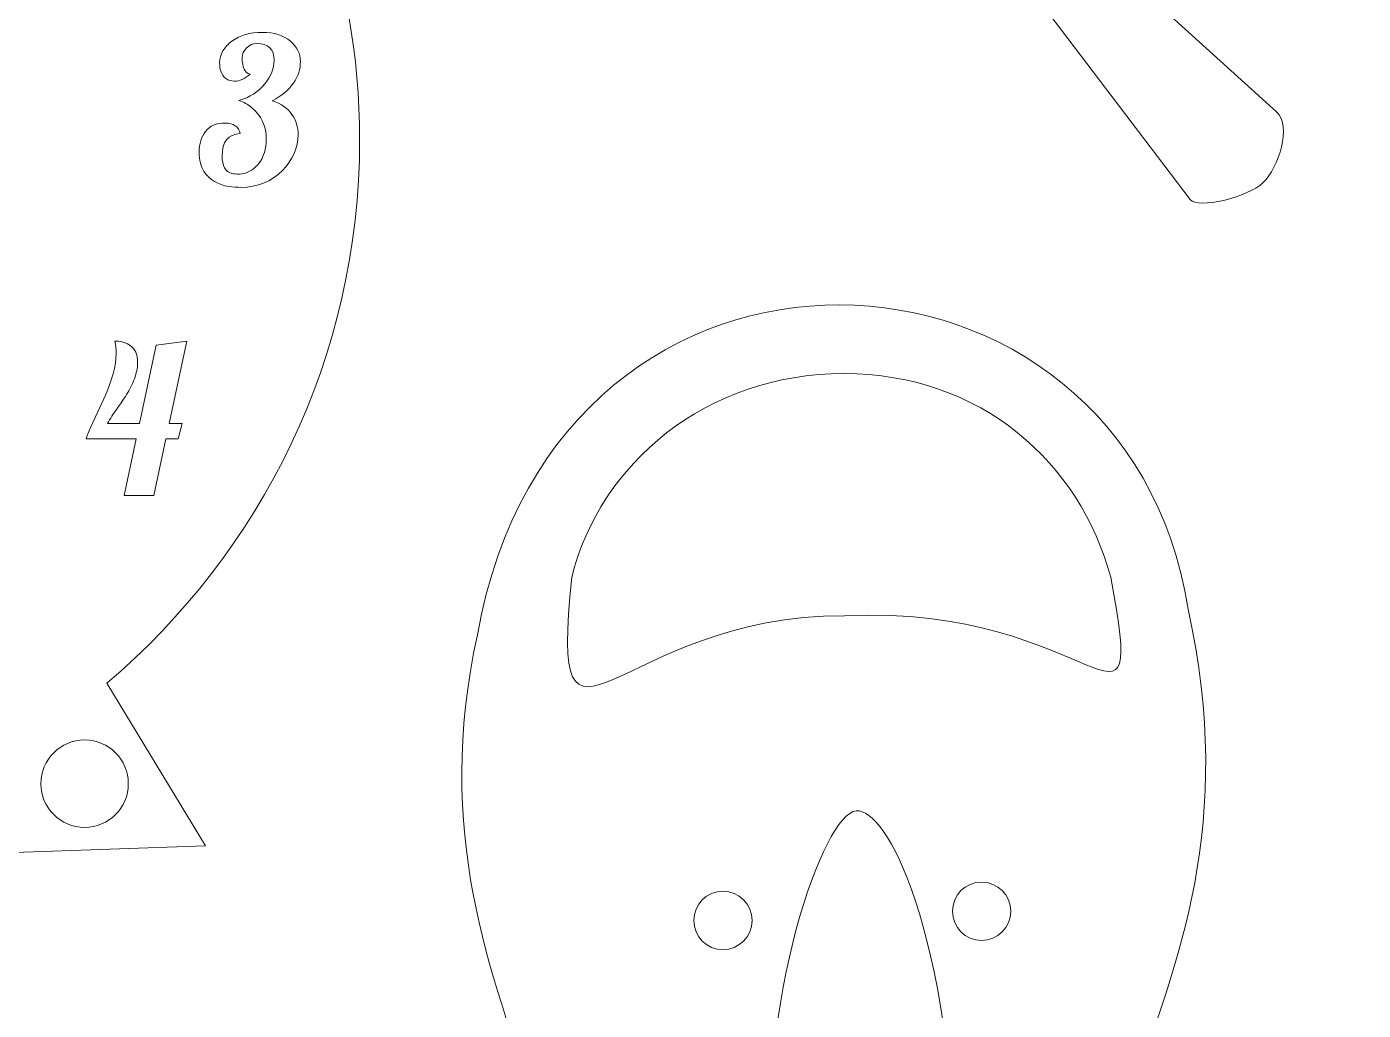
# Model space of a CAD drawing. Header units: centimetres. Extents: x -21.6 to 35.6, y -35.6 to 48.3.
# Drawn here: x -3.991 to 0.594, y 38.343 to 41.717 of the extents above; entities that cross this region are included whole.
import ezdxf

# ---------------------------------------------------------------- set-up
doc = ezdxf.new("R2010")
doc.units = ezdxf.units.CM
doc.header["$MEASUREMENT"] = 0
doc.layers.add('layer 1', color=7, linetype='Continuous')

msp = doc.modelspace()

# ---------------------------------------------------------------- linework, layer by layer
at = {"layer": 'layer 1', "color": 250, "lineweight": 9}
for points, knots in [([(-4.2878, 39.10147), (-4.60634, 38.95511), (-4.9615, 38.8734), (-5.33601, 38.8734), (-5.33601, 38.8734), (-5.63822, 38.8734), (-5.92784, 38.92662), (-6.19579, 39.02407), (-6.19579, 39.02407), (-6.19579, 39.02407), (-6.44726, 38.81673), (-6.44726, 38.81673), (-6.44726, 38.81673), (-6.44726, 38.81673), (-7.10286, 38.85142), (-7.10286, 38.85142), (-7.10286, 38.85142), (-7.10286, 38.85142), (-6.80204, 39.3451), (-6.80204, 39.3451), (-6.80204, 39.3451), (-7.42102, 39.79171), (-7.8231, 40.51387), (-7.8231, 41.32874), (-7.8231, 41.32874), (-7.8231, 41.88885), (-7.63312, 42.40516), (-7.31332, 42.81828), (-7.31332, 42.81828), (-7.63231, 42.7815), (-7.87423, 42.86239), (-7.90185, 43.05993), (-7.90185, 43.05993), (-7.93377, 43.2883), (-7.92235, 43.6366), (-7.70897, 43.87739), (-7.70897, 43.87739), (-7.82186, 43.88203), (-7.91201, 43.97731), (-7.91201, 44.09417), (-7.91201, 44.09417), (-7.91201, 44.21399), (-7.81724, 44.31113), (-7.70034, 44.31113), (-7.70034, 44.31113), (-7.58344, 44.31113), (-7.48867, 44.21399), (-7.48867, 44.09417), (-7.48867, 44.09417), (-7.48867, 44.07607), (-7.49084, 44.05848), (-7.49491, 44.04167), (-7.49491, 44.04167), (-7.24798, 44.17081), (-6.93498, 44.206), (-6.71491, 44.13278), (-6.71491, 44.13278), (-6.6961, 44.31031), (-6.66039, 44.46021), (-6.57004, 44.52914), (-6.57004, 44.52914), (-5.9595, 44.79169), (-4.91823, 44.77276), (-4.38948, 44.55295), (-4.38948, 44.55295), (-4.29169, 44.44989), (-4.24319, 44.32769), (-4.21613, 44.19809), (-4.21613, 44.19809), (-4.00068, 44.25974), (-3.70504, 44.28857), (-3.45952, 44.14723), (-3.45952, 44.14723), (-3.47771, 44.25875), (-3.40254, 44.36624), (-3.28807, 44.38977), (-3.28807, 44.38977), (-3.17071, 44.4139), (-3.05647, 44.34064), (-3.03293, 44.22613), (-3.03293, 44.22613), (-3.00938, 44.11163), (-3.08545, 43.99924), (-3.20281, 43.97511), (-3.20281, 43.97511), (-3.22054, 43.97146), (-3.23821, 43.97004), (-3.2555, 43.97065), (-3.2555, 43.97065), (-2.98279, 43.63661), (-2.89858, 43.10232), (-3.17406, 42.934), (-3.17406, 42.934), (-3.23774, 42.89509), (-3.31188, 42.87095), (-3.39166, 42.85992), (-3.39166, 42.85992), (-3.05199, 42.4401), (-2.84892, 41.90783), (-2.84892, 41.32874), (-2.84892, 41.32874), (-2.84892, 40.58334), (-3.18539, 39.91551), (-3.71653, 39.46522), (-3.71653, 39.46522), (-3.71653, 39.46522), (-3.37747, 38.90743), (-3.37747, 38.90743), (-3.37747, 38.90743), (-3.37747, 38.90743), (-4.03358, 38.88426), (-4.03358, 38.88426), (-4.03358, 38.88426), (-4.03358, 38.88426), (-4.2878, 39.10147), (-4.2878, 39.10147)], [0, 0, 0, 0, 0.0333333, 0.0333333, 0.0333333, 0.0333333, 0.0666667, 0.0666667, 0.0666667, 0.0666667, 0.1, 0.1, 0.1, 0.1, 0.1333333, 0.1333333, 0.1333333, 0.1333333, 0.1666667, 0.1666667, 0.1666667, 0.1666667, 0.2, 0.2, 0.2, 0.2, 0.2333333, 0.2333333, 0.2333333, 0.2333333, 0.2666667, 0.2666667, 0.2666667, 0.2666667, 0.3, 0.3, 0.3, 0.3, 0.3333333, 0.3333333, 0.3333333, 0.3333333, 0.3666667, 0.3666667, 0.3666667, 0.3666667, 0.4, 0.4, 0.4, 0.4, 0.4333333, 0.4333333, 0.4333333, 0.4333333, 0.4666667, 0.4666667, 0.4666667, 0.4666667, 0.5, 0.5, 0.5, 0.5, 0.5333333, 0.5333333, 0.5333333, 0.5333333, 0.5666667, 0.5666667, 0.5666667, 0.5666667, 0.6, 0.6, 0.6, 0.6, 0.6333333, 0.6333333, 0.6333333, 0.6333333, 0.6666667, 0.6666667, 0.6666667, 0.6666667, 0.7, 0.7, 0.7, 0.7, 0.7333333, 0.7333333, 0.7333333, 0.7333333, 0.7666667, 0.7666667, 0.7666667, 0.7666667, 0.8, 0.8, 0.8, 0.8, 0.8333333, 0.8333333, 0.8333333, 0.8333333, 0.8666667, 0.8666667, 0.8666667, 0.8666667, 0.9, 0.9, 0.9, 0.9, 0.9333333, 0.9333333, 0.9333333, 0.9333333, 1, 1, 1, 1]), ([(-3.25177, 41.61016), (-3.25177, 41.57805), (-3.24284, 41.55935), (-3.22484, 41.5543), (-3.22484, 41.5543), (-3.2426, 41.53854), (-3.26047, 41.53054), (-3.27858, 41.53054), (-3.27858, 41.53054), (-3.30163, 41.53054), (-3.31727, 41.54195), (-3.3255, 41.56465), (-3.3255, 41.56465), (-3.32797, 41.57229), (-3.32927, 41.5824), (-3.32927, 41.59522), (-3.32927, 41.59522), (-3.32927, 41.60792), (-3.3255, 41.62086), (-3.31786, 41.63414), (-3.31786, 41.63414), (-3.31033, 41.64731), (-3.29999, 41.6586), (-3.28693, 41.66801), (-3.28693, 41.66801), (-3.2593, 41.68777), (-3.22484, 41.69764), (-3.18333, 41.69764), (-3.18333, 41.69764), (-3.14194, 41.69764), (-3.1096, 41.68765), (-3.08655, 41.66766), (-3.08655, 41.66766), (-3.06351, 41.64767), (-3.05198, 41.62462), (-3.05198, 41.5984), (-3.05198, 41.5984), (-3.05198, 41.57229), (-3.05998, 41.54736), (-3.07585, 41.52372), (-3.07585, 41.52372), (-3.09185, 41.50009), (-3.11619, 41.47998), (-3.14876, 41.4634), (-3.14876, 41.4634), (-3.11772, 41.45305), (-3.09514, 41.43741), (-3.08103, 41.41636), (-3.08103, 41.41636), (-3.06692, 41.39531), (-3.05986, 41.37226), (-3.05986, 41.34698), (-3.05986, 41.34698), (-3.05986, 41.30171), (-3.07785, 41.26079), (-3.11395, 41.22433), (-3.11395, 41.22433), (-3.15229, 41.18553), (-3.19968, 41.16612), (-3.25589, 41.16612), (-3.25589, 41.16612), (-3.26918, 41.16612), (-3.28317, 41.16706), (-3.29787, 41.16918), (-3.29787, 41.16918), (-3.33491, 41.17518), (-3.36325, 41.19235), (-3.38301, 41.22092), (-3.38301, 41.22092), (-3.39382, 41.23691), (-3.39923, 41.25914), (-3.39923, 41.28736), (-3.39923, 41.28736), (-3.39923, 41.31558), (-3.39206, 41.33922), (-3.37783, 41.35827), (-3.37783, 41.35827), (-3.36337, 41.3772), (-3.34114, 41.38661), (-3.31104, 41.38661), (-3.31104, 41.38661), (-3.28094, 41.38661), (-3.26353, 41.3745), (-3.25871, 41.35039), (-3.25871, 41.35039), (-3.29999, 41.34769), (-3.32068, 41.32229), (-3.32068, 41.27431), (-3.32068, 41.27431), (-3.32068, 41.23938), (-3.30939, 41.21927), (-3.28693, 41.21398), (-3.28693, 41.21398), (-3.28046, 41.21234), (-3.27176, 41.21151), (-3.26094, 41.21151), (-3.26094, 41.21151), (-3.25001, 41.21151), (-3.23848, 41.21481), (-3.22625, 41.22139), (-3.22625, 41.22139), (-3.21414, 41.22798), (-3.20379, 41.23668), (-3.19521, 41.24773), (-3.19521, 41.24773), (-3.17781, 41.27043), (-3.1691, 41.29818), (-3.1691, 41.33075), (-3.1691, 41.33075), (-3.1691, 41.37626), (-3.18627, 41.41295), (-3.22073, 41.44106), (-3.22073, 41.44106), (-3.23249, 41.4507), (-3.24648, 41.45834), (-3.26283, 41.4641), (-3.26283, 41.4641), (-3.22555, 41.47492), (-3.19615, 41.49374), (-3.17463, 41.52078), (-3.17463, 41.52078), (-3.15299, 41.54771), (-3.14218, 41.57464), (-3.14218, 41.60157), (-3.14218, 41.60157), (-3.14218, 41.64014), (-3.16217, 41.65943), (-3.20215, 41.65943), (-3.20215, 41.65943), (-3.2152, 41.65943), (-3.22684, 41.65437), (-3.23672, 41.64449), (-3.23672, 41.64449), (-3.24672, 41.6345), (-3.25177, 41.62297), (-3.25177, 41.61016)], [0, 0, 0, 0, 0.0285714, 0.0285714, 0.0285714, 0.0285714, 0.0571429, 0.0571429, 0.0571429, 0.0571429, 0.0857143, 0.0857143, 0.0857143, 0.0857143, 0.1142857, 0.1142857, 0.1142857, 0.1142857, 0.1428571, 0.1428571, 0.1428571, 0.1428571, 0.1714286, 0.1714286, 0.1714286, 0.1714286, 0.2, 0.2, 0.2, 0.2, 0.2285714, 0.2285714, 0.2285714, 0.2285714, 0.2571429, 0.2571429, 0.2571429, 0.2571429, 0.2857143, 0.2857143, 0.2857143, 0.2857143, 0.3142857, 0.3142857, 0.3142857, 0.3142857, 0.3428571, 0.3428571, 0.3428571, 0.3428571, 0.3714286, 0.3714286, 0.3714286, 0.3714286, 0.4, 0.4, 0.4, 0.4, 0.4285714, 0.4285714, 0.4285714, 0.4285714, 0.4571429, 0.4571429, 0.4571429, 0.4571429, 0.4857143, 0.4857143, 0.4857143, 0.4857143, 0.5142857, 0.5142857, 0.5142857, 0.5142857, 0.5428571, 0.5428571, 0.5428571, 0.5428571, 0.5714286, 0.5714286, 0.5714286, 0.5714286, 0.6, 0.6, 0.6, 0.6, 0.6285714, 0.6285714, 0.6285714, 0.6285714, 0.6571429, 0.6571429, 0.6571429, 0.6571429, 0.6857143, 0.6857143, 0.6857143, 0.6857143, 0.7142857, 0.7142857, 0.7142857, 0.7142857, 0.7428571, 0.7428571, 0.7428571, 0.7428571, 0.7714286, 0.7714286, 0.7714286, 0.7714286, 0.8, 0.8, 0.8, 0.8, 0.8285714, 0.8285714, 0.8285714, 0.8285714, 0.8571429, 0.8571429, 0.8571429, 0.8571429, 0.8857143, 0.8857143, 0.8857143, 0.8857143, 0.9142857, 0.9142857, 0.9142857, 0.9142857, 0.9428571, 0.9428571, 0.9428571, 0.9428571, 1, 1, 1, 1]), ([(-2.445, 39.6309), (-2.16984, 41.17608), (-0.21824, 41.07448), (-0.00657, 39.7198), (-0.00657, 39.7198), (0.31798, 38.23813), (-0.80137, 37.85773), (-0.17116, 36.40701), (-0.17116, 36.40701), (0.59435, 34.60783), (-2.73622, 34.112), (-2.19295, 36.398), (-2.19295, 36.398), (-1.68495, 37.73149), (-2.74133, 38.27622), (-2.445, 39.6309)], [0, 0, 0, 0, 0.2, 0.2, 0.2, 0.2, 0.4, 0.4, 0.4, 0.4, 0.6, 0.6, 0.6, 0.6, 1, 1, 1, 1]), ([(-3.65673, 40.10958), (-3.65673, 40.10958), (-3.61499, 40.30349), (-3.61499, 40.30349), (-3.61499, 40.30349), (-3.61499, 40.30349), (-3.78726, 40.30349), (-3.78726, 40.30349), (-3.78726, 40.30349), (-3.78315, 40.31643), (-3.77774, 40.33019), (-3.77104, 40.34488), (-3.77104, 40.34488), (-3.77104, 40.34488), (-3.72658, 40.44037), (-3.72658, 40.44037), (-3.72658, 40.44037), (-3.69836, 40.50258), (-3.68425, 40.55455), (-3.68425, 40.59642), (-3.68425, 40.59642), (-3.68425, 40.61112), (-3.6859, 40.62523), (-3.68907, 40.63875), (-3.68907, 40.63875), (-3.65415, 40.63875), (-3.63016, 40.62617), (-3.61711, 40.60088), (-3.61711, 40.60088), (-3.61299, 40.5923), (-3.61087, 40.57984), (-3.61087, 40.56314), (-3.61087, 40.56314), (-3.61087, 40.54644), (-3.61452, 40.52868), (-3.62169, 40.50975), (-3.62169, 40.50975), (-3.62898, 40.49082), (-3.63792, 40.47271), (-3.64862, 40.45542), (-3.64862, 40.45542), (-3.65932, 40.43825), (-3.67049, 40.42156), (-3.68237, 40.40533), (-3.68237, 40.40533), (-3.69425, 40.3891), (-3.70471, 40.37264), (-3.71388, 40.35594), (-3.71388, 40.35594), (-3.71388, 40.35594), (-3.6037, 40.35594), (-3.6037, 40.35594), (-3.6037, 40.35594), (-3.6037, 40.35594), (-3.54643, 40.62464), (-3.54643, 40.62464), (-3.54643, 40.62464), (-3.54643, 40.62464), (-3.44213, 40.63875), (-3.44213, 40.63875), (-3.44213, 40.63875), (-3.44213, 40.63875), (-3.50269, 40.35594), (-3.50269, 40.35594), (-3.50269, 40.35594), (-3.50269, 40.35594), (-3.45753, 40.35594), (-3.45753, 40.35594), (-3.45753, 40.35594), (-3.45753, 40.35594), (-3.47176, 40.30349), (-3.47176, 40.30349), (-3.47176, 40.30349), (-3.47176, 40.30349), (-3.51409, 40.30349), (-3.51409, 40.30349), (-3.51409, 40.30349), (-3.51409, 40.30349), (-3.55502, 40.10958), (-3.55502, 40.10958), (-3.55502, 40.10958), (-3.55502, 40.10958), (-3.65673, 40.10958), (-3.65673, 40.10958)], [0, 0, 0, 0, 0.0454545, 0.0454545, 0.0454545, 0.0454545, 0.0909091, 0.0909091, 0.0909091, 0.0909091, 0.1363636, 0.1363636, 0.1363636, 0.1363636, 0.1818182, 0.1818182, 0.1818182, 0.1818182, 0.2272727, 0.2272727, 0.2272727, 0.2272727, 0.2727273, 0.2727273, 0.2727273, 0.2727273, 0.3181818, 0.3181818, 0.3181818, 0.3181818, 0.3636364, 0.3636364, 0.3636364, 0.3636364, 0.4090909, 0.4090909, 0.4090909, 0.4090909, 0.4545455, 0.4545455, 0.4545455, 0.4545455, 0.5, 0.5, 0.5, 0.5, 0.5454545, 0.5454545, 0.5454545, 0.5454545, 0.5909091, 0.5909091, 0.5909091, 0.5909091, 0.6363636, 0.6363636, 0.6363636, 0.6363636, 0.6818182, 0.6818182, 0.6818182, 0.6818182, 0.7272727, 0.7272727, 0.7272727, 0.7272727, 0.7727273, 0.7727273, 0.7727273, 0.7727273, 0.8181818, 0.8181818, 0.8181818, 0.8181818, 0.8636364, 0.8636364, 0.8636364, 0.8636364, 0.9090909, 0.9090909, 0.9090909, 0.9090909, 1, 1, 1, 1]), ([(-1.1875, 40.5273), (-0.71406, 40.5273), (-0.37787, 40.21986), (-0.27204, 39.8288), (-0.27204, 39.8288), (-0.14959, 39.16323), (-0.32265, 39.73982), (-1.18539, 39.69651), (-1.18539, 39.69651), (-1.96875, 39.70082), (-2.19947, 39.06784), (-2.12096, 39.8288), (-2.12096, 39.8288), (-2.0257, 40.21696), (-1.66094, 40.5273), (-1.1875, 40.5273)], [0, 0, 0, 0, 0.2, 0.2, 0.2, 0.2, 0.4, 0.4, 0.4, 0.4, 0.6, 0.6, 0.6, 0.6, 1, 1, 1, 1]), ([(-3.79246, 39.27065), (-3.87529, 39.27065), (-3.94244, 39.20349), (-3.94244, 39.12065), (-3.94244, 39.12065), (-3.94245, 39.03781), (-3.87529, 38.97065), (-3.79246, 38.97065), (-3.79246, 38.97065), (-3.70962, 38.97065), (-3.64247, 39.03781), (-3.64247, 39.12065), (-3.64247, 39.12065), (-3.64246, 39.20349), (-3.70962, 39.27065), (-3.79246, 39.27065)], [0, 0, 0, 0, 0.2, 0.2, 0.2, 0.2, 0.4, 0.4, 0.4, 0.4, 0.6, 0.6, 0.6, 0.6, 1, 1, 1, 1]), ([(-3.79246, 39.27065), (-3.87529, 39.27065), (-3.94244, 39.20349), (-3.94244, 39.12065), (-3.94244, 39.12065), (-3.94245, 39.03781), (-3.87529, 38.97065), (-3.79246, 38.97065), (-3.79246, 38.97065), (-3.70962, 38.97065), (-3.64247, 39.03781), (-3.64247, 39.12065), (-3.64247, 39.12065), (-3.64246, 39.20349), (-3.70962, 39.27065), (-3.79246, 39.27065)], [0, 0, 0, 0, 0.2, 0.2, 0.2, 0.2, 0.4, 0.4, 0.4, 0.4, 0.6, 0.6, 0.6, 0.6, 1, 1, 1, 1]), ([(-3.79246, 39.27065), (-3.87529, 39.27065), (-3.94244, 39.20349), (-3.94244, 39.12065), (-3.94244, 39.12065), (-3.94245, 39.03781), (-3.87529, 38.97065), (-3.79246, 38.97065), (-3.79246, 38.97065), (-3.70962, 38.97065), (-3.64247, 39.03781), (-3.64247, 39.12065), (-3.64247, 39.12065), (-3.64246, 39.20349), (-3.70962, 39.27065), (-3.79246, 39.27065)], [0, 0, 0, 0, 0.2, 0.2, 0.2, 0.2, 0.4, 0.4, 0.4, 0.4, 0.6, 0.6, 0.6, 0.6, 1, 1, 1, 1]), ([(-3.79246, 39.27065), (-3.87529, 39.27065), (-3.94244, 39.20349), (-3.94244, 39.12065), (-3.94244, 39.12065), (-3.94245, 39.03781), (-3.87529, 38.97065), (-3.79246, 38.97065), (-3.79246, 38.97065), (-3.70962, 38.97065), (-3.64247, 39.03781), (-3.64247, 39.12065), (-3.64247, 39.12065), (-3.64246, 39.20349), (-3.70962, 39.27065), (-3.79246, 39.27065)], [0, 0, 0, 0, 0.2, 0.2, 0.2, 0.2, 0.4, 0.4, 0.4, 0.4, 0.6, 0.6, 0.6, 0.6, 1, 1, 1, 1]), ([(-3.79246, 39.27065), (-3.87529, 39.27065), (-3.94244, 39.20349), (-3.94244, 39.12065), (-3.94244, 39.12065), (-3.94245, 39.03781), (-3.87529, 38.97065), (-3.79246, 38.97065), (-3.79246, 38.97065), (-3.70962, 38.97065), (-3.64247, 39.03781), (-3.64247, 39.12065), (-3.64247, 39.12065), (-3.64246, 39.20349), (-3.70962, 39.27065), (-3.79246, 39.27065)], [0, 0, 0, 0, 0.2, 0.2, 0.2, 0.2, 0.4, 0.4, 0.4, 0.4, 0.6, 0.6, 0.6, 0.6, 1, 1, 1, 1]), ([(-3.79246, 39.27065), (-3.87529, 39.27065), (-3.94244, 39.20349), (-3.94244, 39.12065), (-3.94244, 39.12065), (-3.94245, 39.03781), (-3.87529, 38.97065), (-3.79246, 38.97065), (-3.79246, 38.97065), (-3.70962, 38.97065), (-3.64247, 39.03781), (-3.64247, 39.12065), (-3.64247, 39.12065), (-3.64246, 39.20349), (-3.70962, 39.27065), (-3.79246, 39.27065)], [0, 0, 0, 0, 0.2, 0.2, 0.2, 0.2, 0.4, 0.4, 0.4, 0.4, 0.6, 0.6, 0.6, 0.6, 1, 1, 1, 1]), ([(-3.79246, 39.27065), (-3.87529, 39.27065), (-3.94244, 39.20349), (-3.94244, 39.12065), (-3.94244, 39.12065), (-3.94245, 39.03781), (-3.87529, 38.97065), (-3.79246, 38.97065), (-3.79246, 38.97065), (-3.70962, 38.97065), (-3.64247, 39.03781), (-3.64247, 39.12065), (-3.64247, 39.12065), (-3.64246, 39.20349), (-3.70962, 39.27065), (-3.79246, 39.27065)], [0, 0, 0, 0, 0.2, 0.2, 0.2, 0.2, 0.4, 0.4, 0.4, 0.4, 0.6, 0.6, 0.6, 0.6, 1, 1, 1, 1]), ([(-3.79246, 39.27065), (-3.87529, 39.27065), (-3.94244, 39.20349), (-3.94244, 39.12065), (-3.94244, 39.12065), (-3.94245, 39.03781), (-3.87529, 38.97065), (-3.79246, 38.97065), (-3.79246, 38.97065), (-3.70962, 38.97065), (-3.64247, 39.03781), (-3.64247, 39.12065), (-3.64247, 39.12065), (-3.64246, 39.20349), (-3.70962, 39.27065), (-3.79246, 39.27065)], [0, 0, 0, 0, 0.2, 0.2, 0.2, 0.2, 0.4, 0.4, 0.4, 0.4, 0.6, 0.6, 0.6, 0.6, 1, 1, 1, 1]), ([(-3.79246, 39.27065), (-3.87529, 39.27065), (-3.94244, 39.20349), (-3.94244, 39.12065), (-3.94244, 39.12065), (-3.94245, 39.03781), (-3.87529, 38.97065), (-3.79246, 38.97065), (-3.79246, 38.97065), (-3.70962, 38.97065), (-3.64247, 39.03781), (-3.64247, 39.12065), (-3.64247, 39.12065), (-3.64246, 39.20349), (-3.70962, 39.27065), (-3.79246, 39.27065)], [0, 0, 0, 0, 0.2, 0.2, 0.2, 0.2, 0.4, 0.4, 0.4, 0.4, 0.6, 0.6, 0.6, 0.6, 1, 1, 1, 1]), ([(-3.79246, 39.27065), (-3.87529, 39.27065), (-3.94244, 39.20349), (-3.94244, 39.12065), (-3.94244, 39.12065), (-3.94245, 39.03781), (-3.87529, 38.97065), (-3.79246, 38.97065), (-3.79246, 38.97065), (-3.70962, 38.97065), (-3.64247, 39.03781), (-3.64247, 39.12065), (-3.64247, 39.12065), (-3.64246, 39.20349), (-3.70962, 39.27065), (-3.79246, 39.27065)], [0, 0, 0, 0, 0.2, 0.2, 0.2, 0.2, 0.4, 0.4, 0.4, 0.4, 0.6, 0.6, 0.6, 0.6, 1, 1, 1, 1]), ([(-3.79246, 39.27065), (-3.87529, 39.27065), (-3.94244, 39.20349), (-3.94244, 39.12065), (-3.94244, 39.12065), (-3.94245, 39.03781), (-3.87529, 38.97065), (-3.79246, 38.97065), (-3.79246, 38.97065), (-3.70962, 38.97065), (-3.64247, 39.03781), (-3.64247, 39.12065), (-3.64247, 39.12065), (-3.64246, 39.20349), (-3.70962, 39.27065), (-3.79246, 39.27065)], [0, 0, 0, 0, 0.2, 0.2, 0.2, 0.2, 0.4, 0.4, 0.4, 0.4, 0.6, 0.6, 0.6, 0.6, 1, 1, 1, 1]), ([(-3.79246, 39.27065), (-3.87529, 39.27065), (-3.94244, 39.20349), (-3.94244, 39.12065), (-3.94244, 39.12065), (-3.94245, 39.03781), (-3.87529, 38.97065), (-3.79246, 38.97065), (-3.79246, 38.97065), (-3.70962, 38.97065), (-3.64247, 39.03781), (-3.64247, 39.12065), (-3.64247, 39.12065), (-3.64246, 39.20349), (-3.70962, 39.27065), (-3.79246, 39.27065)], [0, 0, 0, 0, 0.2, 0.2, 0.2, 0.2, 0.4, 0.4, 0.4, 0.4, 0.6, 0.6, 0.6, 0.6, 1, 1, 1, 1]), ([(-3.79246, 39.27065), (-3.87529, 39.27065), (-3.94244, 39.20349), (-3.94244, 39.12065), (-3.94244, 39.12065), (-3.94245, 39.03781), (-3.87529, 38.97065), (-3.79246, 38.97065), (-3.79246, 38.97065), (-3.70962, 38.97065), (-3.64247, 39.03781), (-3.64247, 39.12065), (-3.64247, 39.12065), (-3.64246, 39.20349), (-3.70962, 39.27065), (-3.79246, 39.27065)], [0, 0, 0, 0, 0.2, 0.2, 0.2, 0.2, 0.4, 0.4, 0.4, 0.4, 0.6, 0.6, 0.6, 0.6, 1, 1, 1, 1]), ([(-3.79246, 39.27065), (-3.87529, 39.27065), (-3.94244, 39.20349), (-3.94244, 39.12065), (-3.94244, 39.12065), (-3.94245, 39.03781), (-3.87529, 38.97065), (-3.79246, 38.97065), (-3.79246, 38.97065), (-3.70962, 38.97065), (-3.64247, 39.03781), (-3.64247, 39.12065), (-3.64247, 39.12065), (-3.64246, 39.20349), (-3.70962, 39.27065), (-3.79246, 39.27065)], [0, 0, 0, 0, 0.2, 0.2, 0.2, 0.2, 0.4, 0.4, 0.4, 0.4, 0.6, 0.6, 0.6, 0.6, 1, 1, 1, 1]), ([(-3.79246, 39.27065), (-3.87529, 39.27065), (-3.94244, 39.20349), (-3.94244, 39.12065), (-3.94244, 39.12065), (-3.94245, 39.03781), (-3.87529, 38.97065), (-3.79246, 38.97065), (-3.79246, 38.97065), (-3.70962, 38.97065), (-3.64247, 39.03781), (-3.64247, 39.12065), (-3.64247, 39.12065), (-3.64246, 39.20349), (-3.70962, 39.27065), (-3.79246, 39.27065)], [0, 0, 0, 0, 0.2, 0.2, 0.2, 0.2, 0.4, 0.4, 0.4, 0.4, 0.6, 0.6, 0.6, 0.6, 1, 1, 1, 1]), ([(-3.79246, 39.27065), (-3.87529, 39.27065), (-3.94244, 39.20349), (-3.94244, 39.12065), (-3.94244, 39.12065), (-3.94245, 39.03781), (-3.87529, 38.97065), (-3.79246, 38.97065), (-3.79246, 38.97065), (-3.70962, 38.97065), (-3.64247, 39.03781), (-3.64247, 39.12065), (-3.64247, 39.12065), (-3.64246, 39.20349), (-3.70962, 39.27065), (-3.79246, 39.27065)], [0, 0, 0, 0, 0.2, 0.2, 0.2, 0.2, 0.4, 0.4, 0.4, 0.4, 0.6, 0.6, 0.6, 0.6, 1, 1, 1, 1]), ([(-3.79246, 39.27065), (-3.87529, 39.27065), (-3.94244, 39.20349), (-3.94244, 39.12065), (-3.94244, 39.12065), (-3.94245, 39.03781), (-3.87529, 38.97065), (-3.79246, 38.97065), (-3.79246, 38.97065), (-3.70962, 38.97065), (-3.64247, 39.03781), (-3.64247, 39.12065), (-3.64247, 39.12065), (-3.64246, 39.20349), (-3.70962, 39.27065), (-3.79246, 39.27065)], [0, 0, 0, 0, 0.2, 0.2, 0.2, 0.2, 0.4, 0.4, 0.4, 0.4, 0.6, 0.6, 0.6, 0.6, 1, 1, 1, 1]), ([(-3.79246, 39.27065), (-3.87529, 39.27065), (-3.94244, 39.20349), (-3.94244, 39.12065), (-3.94244, 39.12065), (-3.94245, 39.03781), (-3.87529, 38.97065), (-3.79246, 38.97065), (-3.79246, 38.97065), (-3.70962, 38.97065), (-3.64247, 39.03781), (-3.64247, 39.12065), (-3.64247, 39.12065), (-3.64246, 39.20349), (-3.70962, 39.27065), (-3.79246, 39.27065)], [0, 0, 0, 0, 0.2, 0.2, 0.2, 0.2, 0.4, 0.4, 0.4, 0.4, 0.6, 0.6, 0.6, 0.6, 1, 1, 1, 1]), ([(-3.79246, 39.27065), (-3.87529, 39.27065), (-3.94244, 39.20349), (-3.94244, 39.12065), (-3.94244, 39.12065), (-3.94245, 39.03781), (-3.87529, 38.97065), (-3.79246, 38.97065), (-3.79246, 38.97065), (-3.70962, 38.97065), (-3.64247, 39.03781), (-3.64247, 39.12065), (-3.64247, 39.12065), (-3.64246, 39.20349), (-3.70962, 39.27065), (-3.79246, 39.27065)], [0, 0, 0, 0, 0.2, 0.2, 0.2, 0.2, 0.4, 0.4, 0.4, 0.4, 0.6, 0.6, 0.6, 0.6, 1, 1, 1, 1]), ([(-3.79246, 39.27065), (-3.87529, 39.27065), (-3.94244, 39.20349), (-3.94244, 39.12065), (-3.94244, 39.12065), (-3.94245, 39.03781), (-3.87529, 38.97065), (-3.79246, 38.97065), (-3.79246, 38.97065), (-3.70962, 38.97065), (-3.64247, 39.03781), (-3.64247, 39.12065), (-3.64247, 39.12065), (-3.64246, 39.20349), (-3.70962, 39.27065), (-3.79246, 39.27065)], [0, 0, 0, 0, 0.2, 0.2, 0.2, 0.2, 0.4, 0.4, 0.4, 0.4, 0.6, 0.6, 0.6, 0.6, 1, 1, 1, 1]), ([(-3.79246, 39.27065), (-3.87529, 39.27065), (-3.94244, 39.20349), (-3.94244, 39.12065), (-3.94244, 39.12065), (-3.94245, 39.03781), (-3.87529, 38.97065), (-3.79246, 38.97065), (-3.79246, 38.97065), (-3.70962, 38.97065), (-3.64247, 39.03781), (-3.64247, 39.12065), (-3.64247, 39.12065), (-3.64246, 39.20349), (-3.70962, 39.27065), (-3.79246, 39.27065)], [0, 0, 0, 0, 0.2, 0.2, 0.2, 0.2, 0.4, 0.4, 0.4, 0.4, 0.6, 0.6, 0.6, 0.6, 1, 1, 1, 1]), ([(-1.91727, 36.36943), (-1.82147, 36.47866), (-1.43075, 36.57667), (-1.43452, 36.74387), (-1.43452, 36.74387), (-1.43833, 36.91302), (-1.43245, 37.3371), (-1.44143, 37.67973), (-1.44143, 37.67973), (-1.48458, 38.40587), (-1.25539, 39.01647), (-1.14558, 39.02753), (-1.14558, 39.02753), (-1.04343, 39.03782), (-0.82159, 38.64356), (-0.79311, 37.66915), (-0.79311, 37.66915), (-0.79555, 37.29568), (-0.8134, 36.94161), (-0.82539, 36.77232), (-0.82539, 36.77232), (-0.83604, 36.62206), (-0.46276, 36.42958), (-0.46309, 36.38076)], [0, 0, 0, 0, 0.1428571, 0.1428571, 0.1428571, 0.1428571, 0.2857143, 0.2857143, 0.2857143, 0.2857143, 0.4285714, 0.4285714, 0.4285714, 0.4285714, 0.5714286, 0.5714286, 0.5714286, 0.5714286, 0.7142857, 0.7142857, 0.7142857, 0.7142857, 1, 1, 1, 1]), ([(-1.60259, 38.75145), (-1.65781, 38.75145), (-1.70258, 38.70668), (-1.70258, 38.65145), (-1.70258, 38.65145), (-1.70259, 38.59622), (-1.65781, 38.55145), (-1.60259, 38.55145), (-1.60259, 38.55145), (-1.54736, 38.55145), (-1.50259, 38.59622), (-1.50259, 38.65145), (-1.50259, 38.65145), (-1.50258, 38.70668), (-1.54736, 38.75145), (-1.60259, 38.75145)], [0, 0, 0, 0, 0.2, 0.2, 0.2, 0.2, 0.4, 0.4, 0.4, 0.4, 0.6, 0.6, 0.6, 0.6, 1, 1, 1, 1]), ([(-1.60259, 38.75145), (-1.65781, 38.75145), (-1.70258, 38.70668), (-1.70258, 38.65145), (-1.70258, 38.65145), (-1.70259, 38.59622), (-1.65781, 38.55145), (-1.60259, 38.55145), (-1.60259, 38.55145), (-1.54736, 38.55145), (-1.50259, 38.59622), (-1.50259, 38.65145), (-1.50259, 38.65145), (-1.50258, 38.70668), (-1.54736, 38.75145), (-1.60259, 38.75145)], [0, 0, 0, 0, 0.2, 0.2, 0.2, 0.2, 0.4, 0.4, 0.4, 0.4, 0.6, 0.6, 0.6, 0.6, 1, 1, 1, 1]), ([(-1.60259, 38.75145), (-1.65781, 38.75145), (-1.70258, 38.70668), (-1.70258, 38.65145), (-1.70258, 38.65145), (-1.70259, 38.59622), (-1.65781, 38.55145), (-1.60259, 38.55145), (-1.60259, 38.55145), (-1.54736, 38.55145), (-1.50259, 38.59622), (-1.50259, 38.65145), (-1.50259, 38.65145), (-1.50258, 38.70668), (-1.54736, 38.75145), (-1.60259, 38.75145)], [0, 0, 0, 0, 0.2, 0.2, 0.2, 0.2, 0.4, 0.4, 0.4, 0.4, 0.6, 0.6, 0.6, 0.6, 1, 1, 1, 1]), ([(-1.60259, 38.75145), (-1.65781, 38.75145), (-1.70258, 38.70668), (-1.70258, 38.65145), (-1.70258, 38.65145), (-1.70259, 38.59622), (-1.65781, 38.55145), (-1.60259, 38.55145), (-1.60259, 38.55145), (-1.54736, 38.55145), (-1.50259, 38.59622), (-1.50259, 38.65145), (-1.50259, 38.65145), (-1.50258, 38.70668), (-1.54736, 38.75145), (-1.60259, 38.75145)], [0, 0, 0, 0, 0.2, 0.2, 0.2, 0.2, 0.4, 0.4, 0.4, 0.4, 0.6, 0.6, 0.6, 0.6, 1, 1, 1, 1]), ([(-1.60259, 38.75145), (-1.65781, 38.75145), (-1.70258, 38.70668), (-1.70258, 38.65145), (-1.70258, 38.65145), (-1.70259, 38.59622), (-1.65781, 38.55145), (-1.60259, 38.55145), (-1.60259, 38.55145), (-1.54736, 38.55145), (-1.50259, 38.59622), (-1.50259, 38.65145), (-1.50259, 38.65145), (-1.50258, 38.70668), (-1.54736, 38.75145), (-1.60259, 38.75145)], [0, 0, 0, 0, 0.2, 0.2, 0.2, 0.2, 0.4, 0.4, 0.4, 0.4, 0.6, 0.6, 0.6, 0.6, 1, 1, 1, 1]), ([(-1.60259, 38.75145), (-1.65781, 38.75145), (-1.70258, 38.70668), (-1.70258, 38.65145), (-1.70258, 38.65145), (-1.70259, 38.59622), (-1.65781, 38.55145), (-1.60259, 38.55145), (-1.60259, 38.55145), (-1.54736, 38.55145), (-1.50259, 38.59622), (-1.50259, 38.65145), (-1.50259, 38.65145), (-1.50258, 38.70668), (-1.54736, 38.75145), (-1.60259, 38.75145)], [0, 0, 0, 0, 0.2, 0.2, 0.2, 0.2, 0.4, 0.4, 0.4, 0.4, 0.6, 0.6, 0.6, 0.6, 1, 1, 1, 1]), ([(-1.60259, 38.75145), (-1.65781, 38.75145), (-1.70258, 38.70668), (-1.70258, 38.65145), (-1.70258, 38.65145), (-1.70259, 38.59622), (-1.65781, 38.55145), (-1.60259, 38.55145), (-1.60259, 38.55145), (-1.54736, 38.55145), (-1.50259, 38.59622), (-1.50259, 38.65145), (-1.50259, 38.65145), (-1.50258, 38.70668), (-1.54736, 38.75145), (-1.60259, 38.75145)], [0, 0, 0, 0, 0.2, 0.2, 0.2, 0.2, 0.4, 0.4, 0.4, 0.4, 0.6, 0.6, 0.6, 0.6, 1, 1, 1, 1]), ([(-1.60259, 38.75145), (-1.65781, 38.75145), (-1.70258, 38.70668), (-1.70258, 38.65145), (-1.70258, 38.65145), (-1.70259, 38.59622), (-1.65781, 38.55145), (-1.60259, 38.55145), (-1.60259, 38.55145), (-1.54736, 38.55145), (-1.50259, 38.59622), (-1.50259, 38.65145), (-1.50259, 38.65145), (-1.50258, 38.70668), (-1.54736, 38.75145), (-1.60259, 38.75145)], [0, 0, 0, 0, 0.2, 0.2, 0.2, 0.2, 0.4, 0.4, 0.4, 0.4, 0.6, 0.6, 0.6, 0.6, 1, 1, 1, 1]), ([(-1.60259, 38.75145), (-1.65781, 38.75145), (-1.70258, 38.70668), (-1.70258, 38.65145), (-1.70258, 38.65145), (-1.70259, 38.59622), (-1.65781, 38.55145), (-1.60259, 38.55145), (-1.60259, 38.55145), (-1.54736, 38.55145), (-1.50259, 38.59622), (-1.50259, 38.65145), (-1.50259, 38.65145), (-1.50258, 38.70668), (-1.54736, 38.75145), (-1.60259, 38.75145)], [0, 0, 0, 0, 0.2, 0.2, 0.2, 0.2, 0.4, 0.4, 0.4, 0.4, 0.6, 0.6, 0.6, 0.6, 1, 1, 1, 1]), ([(-1.60259, 38.75145), (-1.65781, 38.75145), (-1.70258, 38.70668), (-1.70258, 38.65145), (-1.70258, 38.65145), (-1.70259, 38.59622), (-1.65781, 38.55145), (-1.60259, 38.55145), (-1.60259, 38.55145), (-1.54736, 38.55145), (-1.50259, 38.59622), (-1.50259, 38.65145), (-1.50259, 38.65145), (-1.50258, 38.70668), (-1.54736, 38.75145), (-1.60259, 38.75145)], [0, 0, 0, 0, 0.2, 0.2, 0.2, 0.2, 0.4, 0.4, 0.4, 0.4, 0.6, 0.6, 0.6, 0.6, 1, 1, 1, 1]), ([(-1.60259, 38.75145), (-1.65781, 38.75145), (-1.70258, 38.70668), (-1.70258, 38.65145), (-1.70258, 38.65145), (-1.70259, 38.59622), (-1.65781, 38.55145), (-1.60259, 38.55145), (-1.60259, 38.55145), (-1.54736, 38.55145), (-1.50259, 38.59622), (-1.50259, 38.65145), (-1.50259, 38.65145), (-1.50258, 38.70668), (-1.54736, 38.75145), (-1.60259, 38.75145)], [0, 0, 0, 0, 0.2, 0.2, 0.2, 0.2, 0.4, 0.4, 0.4, 0.4, 0.6, 0.6, 0.6, 0.6, 1, 1, 1, 1]), ([(-1.60259, 38.75145), (-1.65781, 38.75145), (-1.70258, 38.70668), (-1.70258, 38.65145), (-1.70258, 38.65145), (-1.70259, 38.59622), (-1.65781, 38.55145), (-1.60259, 38.55145), (-1.60259, 38.55145), (-1.54736, 38.55145), (-1.50259, 38.59622), (-1.50259, 38.65145), (-1.50259, 38.65145), (-1.50258, 38.70668), (-1.54736, 38.75145), (-1.60259, 38.75145)], [0, 0, 0, 0, 0.2, 0.2, 0.2, 0.2, 0.4, 0.4, 0.4, 0.4, 0.6, 0.6, 0.6, 0.6, 1, 1, 1, 1]), ([(-1.60259, 38.75145), (-1.65781, 38.75145), (-1.70258, 38.70668), (-1.70258, 38.65145), (-1.70258, 38.65145), (-1.70259, 38.59622), (-1.65781, 38.55145), (-1.60259, 38.55145), (-1.60259, 38.55145), (-1.54736, 38.55145), (-1.50259, 38.59622), (-1.50259, 38.65145), (-1.50259, 38.65145), (-1.50258, 38.70668), (-1.54736, 38.75145), (-1.60259, 38.75145)], [0, 0, 0, 0, 0.2, 0.2, 0.2, 0.2, 0.4, 0.4, 0.4, 0.4, 0.6, 0.6, 0.6, 0.6, 1, 1, 1, 1]), ([(-1.60259, 38.75145), (-1.65781, 38.75145), (-1.70258, 38.70668), (-1.70258, 38.65145), (-1.70258, 38.65145), (-1.70259, 38.59622), (-1.65781, 38.55145), (-1.60259, 38.55145), (-1.60259, 38.55145), (-1.54736, 38.55145), (-1.50259, 38.59622), (-1.50259, 38.65145), (-1.50259, 38.65145), (-1.50258, 38.70668), (-1.54736, 38.75145), (-1.60259, 38.75145)], [0, 0, 0, 0, 0.2, 0.2, 0.2, 0.2, 0.4, 0.4, 0.4, 0.4, 0.6, 0.6, 0.6, 0.6, 1, 1, 1, 1]), ([(-1.60259, 38.75145), (-1.65781, 38.75145), (-1.70258, 38.70668), (-1.70258, 38.65145), (-1.70258, 38.65145), (-1.70259, 38.59622), (-1.65781, 38.55145), (-1.60259, 38.55145), (-1.60259, 38.55145), (-1.54736, 38.55145), (-1.50259, 38.59622), (-1.50259, 38.65145), (-1.50259, 38.65145), (-1.50258, 38.70668), (-1.54736, 38.75145), (-1.60259, 38.75145)], [0, 0, 0, 0, 0.2, 0.2, 0.2, 0.2, 0.4, 0.4, 0.4, 0.4, 0.6, 0.6, 0.6, 0.6, 1, 1, 1, 1]), ([(-1.60259, 38.75145), (-1.65781, 38.75145), (-1.70258, 38.70668), (-1.70258, 38.65145), (-1.70258, 38.65145), (-1.70259, 38.59622), (-1.65781, 38.55145), (-1.60259, 38.55145), (-1.60259, 38.55145), (-1.54736, 38.55145), (-1.50259, 38.59622), (-1.50259, 38.65145), (-1.50259, 38.65145), (-1.50258, 38.70668), (-1.54736, 38.75145), (-1.60259, 38.75145)], [0, 0, 0, 0, 0.2, 0.2, 0.2, 0.2, 0.4, 0.4, 0.4, 0.4, 0.6, 0.6, 0.6, 0.6, 1, 1, 1, 1]), ([(-1.60259, 38.75145), (-1.65781, 38.75145), (-1.70258, 38.70668), (-1.70258, 38.65145), (-1.70258, 38.65145), (-1.70259, 38.59622), (-1.65781, 38.55145), (-1.60259, 38.55145), (-1.60259, 38.55145), (-1.54736, 38.55145), (-1.50259, 38.59622), (-1.50259, 38.65145), (-1.50259, 38.65145), (-1.50258, 38.70668), (-1.54736, 38.75145), (-1.60259, 38.75145)], [0, 0, 0, 0, 0.2, 0.2, 0.2, 0.2, 0.4, 0.4, 0.4, 0.4, 0.6, 0.6, 0.6, 0.6, 1, 1, 1, 1]), ([(-1.60259, 38.75145), (-1.65781, 38.75145), (-1.70258, 38.70668), (-1.70258, 38.65145), (-1.70258, 38.65145), (-1.70259, 38.59622), (-1.65781, 38.55145), (-1.60259, 38.55145), (-1.60259, 38.55145), (-1.54736, 38.55145), (-1.50259, 38.59622), (-1.50259, 38.65145), (-1.50259, 38.65145), (-1.50258, 38.70668), (-1.54736, 38.75145), (-1.60259, 38.75145)], [0, 0, 0, 0, 0.2, 0.2, 0.2, 0.2, 0.4, 0.4, 0.4, 0.4, 0.6, 0.6, 0.6, 0.6, 1, 1, 1, 1]), ([(-1.60259, 38.75145), (-1.65781, 38.75145), (-1.70258, 38.70668), (-1.70258, 38.65145), (-1.70258, 38.65145), (-1.70259, 38.59622), (-1.65781, 38.55145), (-1.60259, 38.55145), (-1.60259, 38.55145), (-1.54736, 38.55145), (-1.50259, 38.59622), (-1.50259, 38.65145), (-1.50259, 38.65145), (-1.50258, 38.70668), (-1.54736, 38.75145), (-1.60259, 38.75145)], [0, 0, 0, 0, 0.2, 0.2, 0.2, 0.2, 0.4, 0.4, 0.4, 0.4, 0.6, 0.6, 0.6, 0.6, 1, 1, 1, 1]), ([(-1.60259, 38.75145), (-1.65781, 38.75145), (-1.70258, 38.70668), (-1.70258, 38.65145), (-1.70258, 38.65145), (-1.70259, 38.59622), (-1.65781, 38.55145), (-1.60259, 38.55145), (-1.60259, 38.55145), (-1.54736, 38.55145), (-1.50259, 38.59622), (-1.50259, 38.65145), (-1.50259, 38.65145), (-1.50258, 38.70668), (-1.54736, 38.75145), (-1.60259, 38.75145)], [0, 0, 0, 0, 0.2, 0.2, 0.2, 0.2, 0.4, 0.4, 0.4, 0.4, 0.6, 0.6, 0.6, 0.6, 1, 1, 1, 1]), ([(-1.60259, 38.75145), (-1.65781, 38.75145), (-1.70258, 38.70668), (-1.70258, 38.65145), (-1.70258, 38.65145), (-1.70259, 38.59622), (-1.65781, 38.55145), (-1.60259, 38.55145), (-1.60259, 38.55145), (-1.54736, 38.55145), (-1.50259, 38.59622), (-1.50259, 38.65145), (-1.50259, 38.65145), (-1.50258, 38.70668), (-1.54736, 38.75145), (-1.60259, 38.75145)], [0, 0, 0, 0, 0.2, 0.2, 0.2, 0.2, 0.4, 0.4, 0.4, 0.4, 0.6, 0.6, 0.6, 0.6, 1, 1, 1, 1]), ([(-0.71516, 38.78321), (-0.77038, 38.78321), (-0.81515, 38.73844), (-0.81515, 38.68321), (-0.81515, 38.68321), (-0.81516, 38.62798), (-0.77038, 38.58321), (-0.71516, 38.58321), (-0.71516, 38.58321), (-0.65993, 38.58321), (-0.61516, 38.62798), (-0.61516, 38.68321), (-0.61516, 38.68321), (-0.61515, 38.73844), (-0.65993, 38.78321), (-0.71516, 38.78321)], [0, 0, 0, 0, 0.2, 0.2, 0.2, 0.2, 0.4, 0.4, 0.4, 0.4, 0.6, 0.6, 0.6, 0.6, 1, 1, 1, 1]), ([(-0.71516, 38.78321), (-0.77038, 38.78321), (-0.81515, 38.73844), (-0.81515, 38.68321), (-0.81515, 38.68321), (-0.81516, 38.62798), (-0.77038, 38.58321), (-0.71516, 38.58321), (-0.71516, 38.58321), (-0.65993, 38.58321), (-0.61516, 38.62798), (-0.61516, 38.68321), (-0.61516, 38.68321), (-0.61515, 38.73844), (-0.65993, 38.78321), (-0.71516, 38.78321)], [0, 0, 0, 0, 0.2, 0.2, 0.2, 0.2, 0.4, 0.4, 0.4, 0.4, 0.6, 0.6, 0.6, 0.6, 1, 1, 1, 1]), ([(-0.71516, 38.78321), (-0.77038, 38.78321), (-0.81515, 38.73844), (-0.81515, 38.68321), (-0.81515, 38.68321), (-0.81516, 38.62798), (-0.77038, 38.58321), (-0.71516, 38.58321), (-0.71516, 38.58321), (-0.65993, 38.58321), (-0.61516, 38.62798), (-0.61516, 38.68321), (-0.61516, 38.68321), (-0.61515, 38.73844), (-0.65993, 38.78321), (-0.71516, 38.78321)], [0, 0, 0, 0, 0.2, 0.2, 0.2, 0.2, 0.4, 0.4, 0.4, 0.4, 0.6, 0.6, 0.6, 0.6, 1, 1, 1, 1]), ([(-0.71516, 38.78321), (-0.77038, 38.78321), (-0.81515, 38.73844), (-0.81515, 38.68321), (-0.81515, 38.68321), (-0.81516, 38.62798), (-0.77038, 38.58321), (-0.71516, 38.58321), (-0.71516, 38.58321), (-0.65993, 38.58321), (-0.61516, 38.62798), (-0.61516, 38.68321), (-0.61516, 38.68321), (-0.61515, 38.73844), (-0.65993, 38.78321), (-0.71516, 38.78321)], [0, 0, 0, 0, 0.2, 0.2, 0.2, 0.2, 0.4, 0.4, 0.4, 0.4, 0.6, 0.6, 0.6, 0.6, 1, 1, 1, 1]), ([(-0.71516, 38.78321), (-0.77038, 38.78321), (-0.81515, 38.73844), (-0.81515, 38.68321), (-0.81515, 38.68321), (-0.81516, 38.62798), (-0.77038, 38.58321), (-0.71516, 38.58321), (-0.71516, 38.58321), (-0.65993, 38.58321), (-0.61516, 38.62798), (-0.61516, 38.68321), (-0.61516, 38.68321), (-0.61515, 38.73844), (-0.65993, 38.78321), (-0.71516, 38.78321)], [0, 0, 0, 0, 0.2, 0.2, 0.2, 0.2, 0.4, 0.4, 0.4, 0.4, 0.6, 0.6, 0.6, 0.6, 1, 1, 1, 1]), ([(-0.71516, 38.78321), (-0.77038, 38.78321), (-0.81515, 38.73844), (-0.81515, 38.68321), (-0.81515, 38.68321), (-0.81516, 38.62798), (-0.77038, 38.58321), (-0.71516, 38.58321), (-0.71516, 38.58321), (-0.65993, 38.58321), (-0.61516, 38.62798), (-0.61516, 38.68321), (-0.61516, 38.68321), (-0.61515, 38.73844), (-0.65993, 38.78321), (-0.71516, 38.78321)], [0, 0, 0, 0, 0.2, 0.2, 0.2, 0.2, 0.4, 0.4, 0.4, 0.4, 0.6, 0.6, 0.6, 0.6, 1, 1, 1, 1]), ([(-0.71516, 38.78321), (-0.77038, 38.78321), (-0.81515, 38.73844), (-0.81515, 38.68321), (-0.81515, 38.68321), (-0.81516, 38.62798), (-0.77038, 38.58321), (-0.71516, 38.58321), (-0.71516, 38.58321), (-0.65993, 38.58321), (-0.61516, 38.62798), (-0.61516, 38.68321), (-0.61516, 38.68321), (-0.61515, 38.73844), (-0.65993, 38.78321), (-0.71516, 38.78321)], [0, 0, 0, 0, 0.2, 0.2, 0.2, 0.2, 0.4, 0.4, 0.4, 0.4, 0.6, 0.6, 0.6, 0.6, 1, 1, 1, 1]), ([(-0.71516, 38.78321), (-0.77038, 38.78321), (-0.81515, 38.73844), (-0.81515, 38.68321), (-0.81515, 38.68321), (-0.81516, 38.62798), (-0.77038, 38.58321), (-0.71516, 38.58321), (-0.71516, 38.58321), (-0.65993, 38.58321), (-0.61516, 38.62798), (-0.61516, 38.68321), (-0.61516, 38.68321), (-0.61515, 38.73844), (-0.65993, 38.78321), (-0.71516, 38.78321)], [0, 0, 0, 0, 0.2, 0.2, 0.2, 0.2, 0.4, 0.4, 0.4, 0.4, 0.6, 0.6, 0.6, 0.6, 1, 1, 1, 1]), ([(-0.71516, 38.78321), (-0.77038, 38.78321), (-0.81515, 38.73844), (-0.81515, 38.68321), (-0.81515, 38.68321), (-0.81516, 38.62798), (-0.77038, 38.58321), (-0.71516, 38.58321), (-0.71516, 38.58321), (-0.65993, 38.58321), (-0.61516, 38.62798), (-0.61516, 38.68321), (-0.61516, 38.68321), (-0.61515, 38.73844), (-0.65993, 38.78321), (-0.71516, 38.78321)], [0, 0, 0, 0, 0.2, 0.2, 0.2, 0.2, 0.4, 0.4, 0.4, 0.4, 0.6, 0.6, 0.6, 0.6, 1, 1, 1, 1]), ([(-0.71516, 38.78321), (-0.77038, 38.78321), (-0.81515, 38.73844), (-0.81515, 38.68321), (-0.81515, 38.68321), (-0.81516, 38.62798), (-0.77038, 38.58321), (-0.71516, 38.58321), (-0.71516, 38.58321), (-0.65993, 38.58321), (-0.61516, 38.62798), (-0.61516, 38.68321), (-0.61516, 38.68321), (-0.61515, 38.73844), (-0.65993, 38.78321), (-0.71516, 38.78321)], [0, 0, 0, 0, 0.2, 0.2, 0.2, 0.2, 0.4, 0.4, 0.4, 0.4, 0.6, 0.6, 0.6, 0.6, 1, 1, 1, 1]), ([(-0.71516, 38.78321), (-0.77038, 38.78321), (-0.81515, 38.73844), (-0.81515, 38.68321), (-0.81515, 38.68321), (-0.81516, 38.62798), (-0.77038, 38.58321), (-0.71516, 38.58321), (-0.71516, 38.58321), (-0.65993, 38.58321), (-0.61516, 38.62798), (-0.61516, 38.68321), (-0.61516, 38.68321), (-0.61515, 38.73844), (-0.65993, 38.78321), (-0.71516, 38.78321)], [0, 0, 0, 0, 0.2, 0.2, 0.2, 0.2, 0.4, 0.4, 0.4, 0.4, 0.6, 0.6, 0.6, 0.6, 1, 1, 1, 1]), ([(-0.71516, 38.78321), (-0.77038, 38.78321), (-0.81515, 38.73844), (-0.81515, 38.68321), (-0.81515, 38.68321), (-0.81516, 38.62798), (-0.77038, 38.58321), (-0.71516, 38.58321), (-0.71516, 38.58321), (-0.65993, 38.58321), (-0.61516, 38.62798), (-0.61516, 38.68321), (-0.61516, 38.68321), (-0.61515, 38.73844), (-0.65993, 38.78321), (-0.71516, 38.78321)], [0, 0, 0, 0, 0.2, 0.2, 0.2, 0.2, 0.4, 0.4, 0.4, 0.4, 0.6, 0.6, 0.6, 0.6, 1, 1, 1, 1]), ([(-0.71516, 38.78321), (-0.77038, 38.78321), (-0.81515, 38.73844), (-0.81515, 38.68321), (-0.81515, 38.68321), (-0.81516, 38.62798), (-0.77038, 38.58321), (-0.71516, 38.58321), (-0.71516, 38.58321), (-0.65993, 38.58321), (-0.61516, 38.62798), (-0.61516, 38.68321), (-0.61516, 38.68321), (-0.61515, 38.73844), (-0.65993, 38.78321), (-0.71516, 38.78321)], [0, 0, 0, 0, 0.2, 0.2, 0.2, 0.2, 0.4, 0.4, 0.4, 0.4, 0.6, 0.6, 0.6, 0.6, 1, 1, 1, 1]), ([(-0.71516, 38.78321), (-0.77038, 38.78321), (-0.81515, 38.73844), (-0.81515, 38.68321), (-0.81515, 38.68321), (-0.81516, 38.62798), (-0.77038, 38.58321), (-0.71516, 38.58321), (-0.71516, 38.58321), (-0.65993, 38.58321), (-0.61516, 38.62798), (-0.61516, 38.68321), (-0.61516, 38.68321), (-0.61515, 38.73844), (-0.65993, 38.78321), (-0.71516, 38.78321)], [0, 0, 0, 0, 0.2, 0.2, 0.2, 0.2, 0.4, 0.4, 0.4, 0.4, 0.6, 0.6, 0.6, 0.6, 1, 1, 1, 1]), ([(-0.71516, 38.78321), (-0.77038, 38.78321), (-0.81515, 38.73844), (-0.81515, 38.68321), (-0.81515, 38.68321), (-0.81516, 38.62798), (-0.77038, 38.58321), (-0.71516, 38.58321), (-0.71516, 38.58321), (-0.65993, 38.58321), (-0.61516, 38.62798), (-0.61516, 38.68321), (-0.61516, 38.68321), (-0.61515, 38.73844), (-0.65993, 38.78321), (-0.71516, 38.78321)], [0, 0, 0, 0, 0.2, 0.2, 0.2, 0.2, 0.4, 0.4, 0.4, 0.4, 0.6, 0.6, 0.6, 0.6, 1, 1, 1, 1]), ([(-0.71516, 38.78321), (-0.77038, 38.78321), (-0.81515, 38.73844), (-0.81515, 38.68321), (-0.81515, 38.68321), (-0.81516, 38.62798), (-0.77038, 38.58321), (-0.71516, 38.58321), (-0.71516, 38.58321), (-0.65993, 38.58321), (-0.61516, 38.62798), (-0.61516, 38.68321), (-0.61516, 38.68321), (-0.61515, 38.73844), (-0.65993, 38.78321), (-0.71516, 38.78321)], [0, 0, 0, 0, 0.2, 0.2, 0.2, 0.2, 0.4, 0.4, 0.4, 0.4, 0.6, 0.6, 0.6, 0.6, 1, 1, 1, 1]), ([(-0.71516, 38.78321), (-0.77038, 38.78321), (-0.81515, 38.73844), (-0.81515, 38.68321), (-0.81515, 38.68321), (-0.81516, 38.62798), (-0.77038, 38.58321), (-0.71516, 38.58321), (-0.71516, 38.58321), (-0.65993, 38.58321), (-0.61516, 38.62798), (-0.61516, 38.68321), (-0.61516, 38.68321), (-0.61515, 38.73844), (-0.65993, 38.78321), (-0.71516, 38.78321)], [0, 0, 0, 0, 0.2, 0.2, 0.2, 0.2, 0.4, 0.4, 0.4, 0.4, 0.6, 0.6, 0.6, 0.6, 1, 1, 1, 1]), ([(-0.71516, 38.78321), (-0.77038, 38.78321), (-0.81515, 38.73844), (-0.81515, 38.68321), (-0.81515, 38.68321), (-0.81516, 38.62798), (-0.77038, 38.58321), (-0.71516, 38.58321), (-0.71516, 38.58321), (-0.65993, 38.58321), (-0.61516, 38.62798), (-0.61516, 38.68321), (-0.61516, 38.68321), (-0.61515, 38.73844), (-0.65993, 38.78321), (-0.71516, 38.78321)], [0, 0, 0, 0, 0.2, 0.2, 0.2, 0.2, 0.4, 0.4, 0.4, 0.4, 0.6, 0.6, 0.6, 0.6, 1, 1, 1, 1]), ([(-0.71516, 38.78321), (-0.77038, 38.78321), (-0.81515, 38.73844), (-0.81515, 38.68321), (-0.81515, 38.68321), (-0.81516, 38.62798), (-0.77038, 38.58321), (-0.71516, 38.58321), (-0.71516, 38.58321), (-0.65993, 38.58321), (-0.61516, 38.62798), (-0.61516, 38.68321), (-0.61516, 38.68321), (-0.61515, 38.73844), (-0.65993, 38.78321), (-0.71516, 38.78321)], [0, 0, 0, 0, 0.2, 0.2, 0.2, 0.2, 0.4, 0.4, 0.4, 0.4, 0.6, 0.6, 0.6, 0.6, 1, 1, 1, 1]), ([(-0.71516, 38.78321), (-0.77038, 38.78321), (-0.81515, 38.73844), (-0.81515, 38.68321), (-0.81515, 38.68321), (-0.81516, 38.62798), (-0.77038, 38.58321), (-0.71516, 38.58321), (-0.71516, 38.58321), (-0.65993, 38.58321), (-0.61516, 38.62798), (-0.61516, 38.68321), (-0.61516, 38.68321), (-0.61515, 38.73844), (-0.65993, 38.78321), (-0.71516, 38.78321)], [0, 0, 0, 0, 0.2, 0.2, 0.2, 0.2, 0.4, 0.4, 0.4, 0.4, 0.6, 0.6, 0.6, 0.6, 1, 1, 1, 1]), ([(-0.71516, 38.78321), (-0.77038, 38.78321), (-0.81515, 38.73844), (-0.81515, 38.68321), (-0.81515, 38.68321), (-0.81516, 38.62798), (-0.77038, 38.58321), (-0.71516, 38.58321), (-0.71516, 38.58321), (-0.65993, 38.58321), (-0.61516, 38.62798), (-0.61516, 38.68321), (-0.61516, 38.68321), (-0.61515, 38.73844), (-0.65993, 38.78321), (-0.71516, 38.78321)], [0, 0, 0, 0, 0.2, 0.2, 0.2, 0.2, 0.4, 0.4, 0.4, 0.4, 0.6, 0.6, 0.6, 0.6, 1, 1, 1, 1])]:
    msp.add_open_spline(points, degree=3, knots=knots, dxfattribs=at)
at = {"layer": 'layer 1', "color": 250, "lineweight": 18}
msp.add_open_spline([(0.00047, 41.12486), (0.00047, 41.12486), (-0.77367, 42.14475), (-0.77367, 42.14475), (-0.77367, 42.14475), (-0.77367, 42.14475), (-0.8634, 42.05282), (-0.8634, 42.05282), (-0.8634, 42.05282), (-0.8634, 42.05282), (-0.94284, 42.43874), (-0.94284, 42.43874), (-0.94284, 42.43874), (-0.94284, 42.43874), (-0.55528, 42.36979), (-0.55528, 42.36979), (-0.55528, 42.36979), (-0.55528, 42.36979), (-0.645, 42.27784), (-0.645, 42.27784), (-0.645, 42.27784), (-0.645, 42.27784), (0.2969, 41.42499), (0.2969, 41.42499), (0.2969, 41.42499), (0.3508, 41.37619), (0.30359, 41.23396), (0.25108, 41.18275), (0.25108, 41.18275), (0.19756, 41.13054), (0.02652, 41.09053), (0.00047, 41.12486)], degree=3, knots=[0, 0, 0, 0, 0.1111111, 0.1111111, 0.1111111, 0.1111111, 0.2222222, 0.2222222, 0.2222222, 0.2222222, 0.3333333, 0.3333333, 0.3333333, 0.3333333, 0.4444444, 0.4444444, 0.4444444, 0.4444444, 0.5555556, 0.5555556, 0.5555556, 0.5555556, 0.6666667, 0.6666667, 0.6666667, 0.6666667, 0.7777778, 0.7777778, 0.7777778, 0.7777778, 1, 1, 1, 1], dxfattribs=at)
at = {"layer": 'layer 1', "color": 250, "lineweight": 9}
for points in [[(-3.79246, 39.27065), (-3.79246, 39.27065), (-3.79246, 39.27065), (-3.79246, 39.27065)], [(-3.79246, 39.27065), (-3.79246, 39.27065), (-3.79246, 39.27065), (-3.79246, 39.27065)], [(-3.94244, 39.12065), (-3.94244, 39.12065), (-3.94244, 39.12065), (-3.94244, 39.12065)], [(-3.64247, 39.12065), (-3.64247, 39.12065), (-3.64247, 39.12065), (-3.64247, 39.12065)], [(-3.79246, 38.97065), (-3.79246, 38.97065), (-3.79246, 38.97065), (-3.79246, 38.97065)], [(-1.60259, 38.75145), (-1.60259, 38.75145), (-1.60259, 38.75145), (-1.60259, 38.75145)], [(-1.60259, 38.75145), (-1.60259, 38.75145), (-1.60259, 38.75145), (-1.60259, 38.75145)], [(-0.71516, 38.78321), (-0.71516, 38.78321), (-0.71516, 38.78321), (-0.71516, 38.78321)], [(-0.71516, 38.78321), (-0.71516, 38.78321), (-0.71516, 38.78321), (-0.71516, 38.78321)], [(-0.81515, 38.68321), (-0.81515, 38.68321), (-0.81515, 38.68321), (-0.81515, 38.68321)], [(-0.61516, 38.68321), (-0.61516, 38.68321), (-0.61516, 38.68321), (-0.61516, 38.68321)], [(-1.70258, 38.65145), (-1.70258, 38.65145), (-1.70258, 38.65145), (-1.70258, 38.65145)], [(-1.50259, 38.65145), (-1.50259, 38.65145), (-1.50259, 38.65145), (-1.50259, 38.65145)], [(-0.71516, 38.58321), (-0.71516, 38.58321), (-0.71516, 38.58321), (-0.71516, 38.58321)], [(-1.60259, 38.55145), (-1.60259, 38.55145), (-1.60259, 38.55145), (-1.60259, 38.55145)]]:
    msp.add_open_spline(points, degree=3, dxfattribs=at)

doc.saveas('drawing.dxf')
